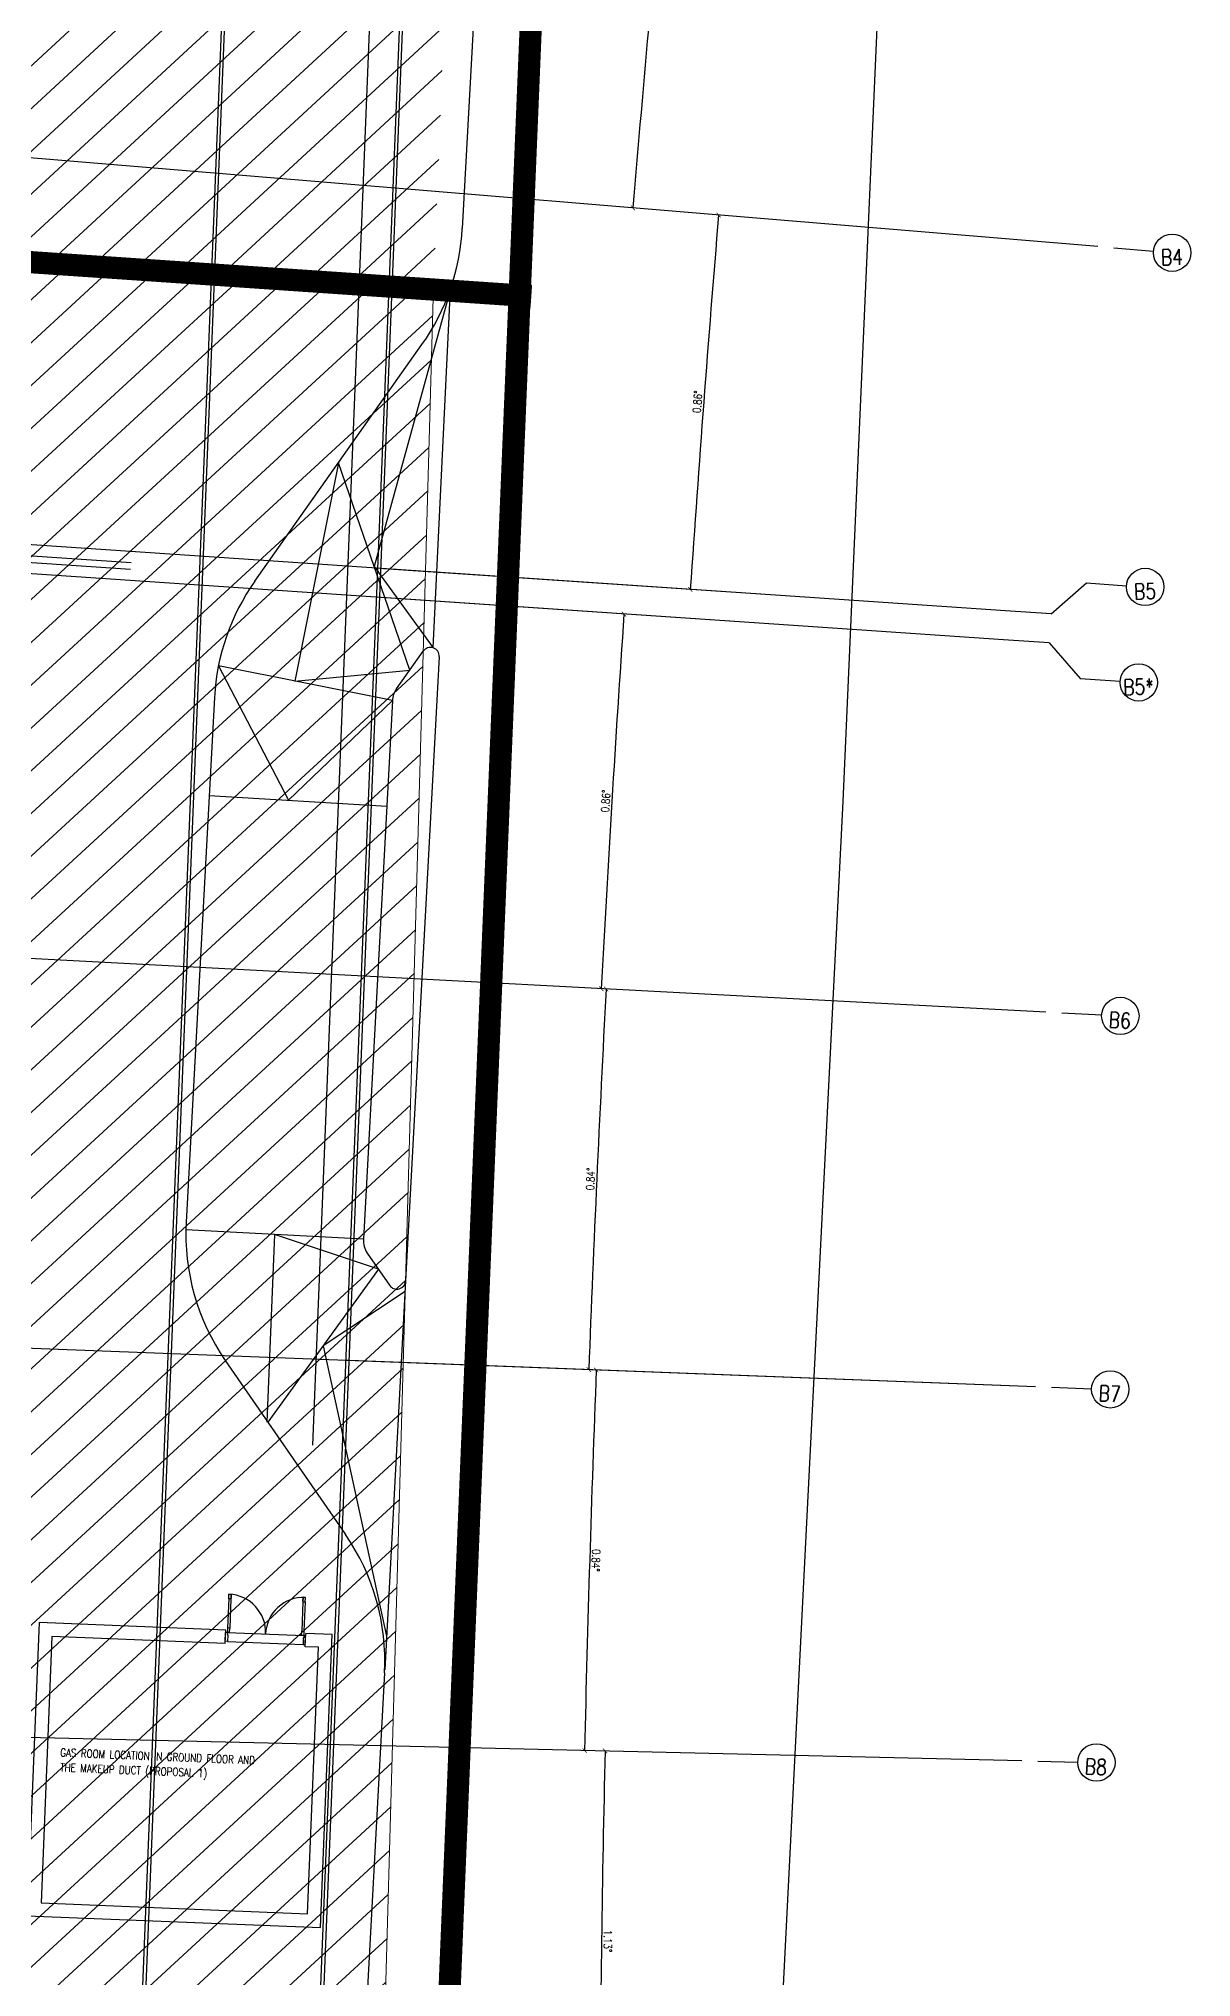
# Model space of a CAD drawing. Extents: x -678889171 to 586587, y -792238163 to 335485.
# Drawn here: x -678706519 to -678680599, y -792040063 to -791996453 of the extents above; entities that cross this region are included whole.
import ezdxf
from ezdxf.enums import TextEntityAlignment as Align

# ---------------------------------------------------------------- set-up
doc = ezdxf.new("R2010")
doc.units = 0
doc.header["$MEASUREMENT"] = 0
doc.layers.get('0').update_dxf_attribs({"color": 8})
for name, color, linetype in [('A-FLOR-PATT', 252, 'Continuous'), ('A-SITE-PATT', 252, 'Continuous'), ('A-WALL', 252, 'Continuous'), ('XR-Axis$0$A-GRID-LINE-OUT', 252, 'Continuous')]:
    doc.layers.add(name, color=color, linetype=linetype)
for name, color, linetype, lineweight in [('BASEMENT3 LAYOUT$0$A-TABL-TEXT', 252, 'Continuous', 30), ('BASEMENT3 LAYOUT$0$HATCH1', 252, 'Continuous', 15), ('BASEMENT3 LAYOUT$0$HATCH2', 252, 'Continuous', 15), ('BASEMENT3 LAYOUT$0$HATCH3', 252, 'Continuous', 15)]:
    doc.layers.add(name, color=color, linetype=linetype, lineweight=lineweight)
doc.styles.add('Ground floor Towers$0$$Bas01-Rname$0$EN-SC', font='swissc.ttf')
doc.styles.add('Ground floor Towers$0$$Bas01-Rname$0$EN-SCL', font='swisscl.ttf')
doc.styles.add('Ground floor Towers$0$04-Ground Floor$0$V2-lower ground$0$LEVEL  FOR LICENSE LOWER GR$0$$LG- LEVEL$0$AR-SR', font='sarb.shx')
doc.styles.add('MOD-E-TEXT', font='romans.shx', dxfattribs={"width": 0.8, "height": 1.8})
doc.styles.add('XR-Axis$0$MEDAD-E-TEXT', font='romans.shx', dxfattribs={"width": 0.8, "height": 1.8})
doc.styles.add('XR-Axis$0$MOD-E-TEXT', font='romans.shx', dxfattribs={"width": 0.8, "height": 1.8})

# ---------------------------------------------------------------- blocks, each defined once
blk = doc.blocks.new('A$C61C61320')
at = {"layer": 'BASEMENT3 LAYOUT$0$HATCH2'}
h = blk.add_hatch(dxfattribs=at)
h.set_pattern_fill('JIS_WOOD', color=256, scale=1000, style=0)
h.set_pattern_definition([(45, (-845211.5632561638, -471074.8112416068), (-499.9999991609842, 499.9999991609843), [])])
edge = h.paths.add_edge_path()
edge.add_line((-87728.88771757309, -14436.92520058164), (11085.99286301623, -14077.61977391216))
edge.add_line((11085.9928630162, -14077.61977391216), (11086.00013759563, -61296.12011963065))
edge.add_line((11086.00013759569, -61296.12011963065), (-23868.16462742418, -60220.57708285929))
edge.add_line((-23868.16462742421, -60220.57708285929), (-23388.15647815715, -47455.2645226442))
edge.add_arc((-38984.06513334403, -44366.02445463254), 15898.9235792472, 348.7958745272753, 525.9866040010601)
edge.add_line((-54409.82303213701, -40516.12001080933), (-55179.78612954497, -49076.3717473704))
edge.add_line((-55179.78612954495, -49076.3717473704), (-87616.00626249687, -47227.09333388295))
edge.add_line((-87616.00626249681, -47227.09333388295), (-87728.88771757303, -14436.92520058164))
at = {"layer": 'BASEMENT3 LAYOUT$0$HATCH3'}
h = blk.add_hatch(dxfattribs=at)
h.set_pattern_fill('JIS_WOOD', color=256, scale=1000, style=0)
h.set_pattern_definition([(45, (-845711.5632553247, -468029.5931597503), (-499.9999991609842, 499.9999991609843), [])])
h.paths.add_polyline_path([(11086.00013759569, -61354.85490543771), (12440.74077330553, -169431.9252005816), (-18168.17453308101, -169031.9252005816), (-24087.31416799291, -98540.68329571502), (-23668.41511030192, -60233.84526748693)])
at = {"layer": 'BASEMENT3 LAYOUT$0$A-TABL-TEXT', "const_width": 500}
blk.add_lwpolyline([(-88972.05171104963, 22775.97554144054), (13087.40149203665, 22211.71815820993), (12977.94017466274, -133203.5437077869), (15397.77637988678, -244279.008176838), (7656.957292334409, -250604.5168011433), (-62676.49176812707, -239864.7054035134), (-80695.52998699364, -235653.5139011407), (-118847.6494075342, -234162.0357504327), (-129624.8318891085, -222084.4801378573), (-129624.8318891085, -153058.7582305309), (-104567.4960696057, -152628.6520064768), (-88972.05156734609, -151257.049707202)], close=True, dxfattribs=at)
at = {"layer": 'BASEMENT3 LAYOUT$0$A-TABL-TEXT', "const_width": 500, "elevation": 212772}
blk.add_lwpolyline([(13292.15624613373, -61228.05794782194), (-23867.92079966073, -60211.66026523305), (-23463.29049043171, -42182.9191966572, 0.3384124495391637), (-36329.243561532, -28846.11297907433)], format="xyb", dxfattribs=at)
at = {"layer": 'BASEMENT3 LAYOUT$0$HATCH1'}
blk.add_lwpolyline([(11086.00013759569, -61354.85490543771), (13356.72713802033, -242506.5197902631)], dxfattribs=at)
blk = doc.blocks.new('2')
at = {"layer": 'BASEMENT3 LAYOUT$0$A-TABL-TEXT', "const_width": 500}
blk.add_lwpolyline([(28948.80459054373, 254973.3362460719), (131008.25779363, 254409.0788628413), (130898.7964762561, 98993.81699684449), (133318.6326814801, -12081.64747220662), (125577.8135939278, -18407.15609651199), (55244.36453346629, -7667.34469888208), (37225.32631459972, -3456.153196509345), (-926.7931059408002, -1964.675045801327), (-11703.97558751516, 10112.88056677405), (-11703.97558751516, 79138.60247410042), (13353.36023198767, 79568.70869815454), (28948.80473424727, 80940.3109974293)], close=True, dxfattribs=at)
at = {"layer": 'BASEMENT3 LAYOUT$0$A-TABL-TEXT', "const_width": 500, "elevation": 212772}
blk.add_lwpolyline([(131213.0125477271, 170969.3027568094), (94052.93550193263, 171985.7004393983), (94457.56581116165, 190014.4415079741, 0.3384124495391637), (81591.61274006136, 203351.247725557)], format="xyb", dxfattribs=at)
at = {"layer": 'BASEMENT3 LAYOUT$0$HATCH1'}
blk.add_lwpolyline([(129006.8564391891, 170842.5057991936), (131277.5834396137, -10309.15908563172)], dxfattribs=at)
blk = doc.blocks.new('XR-Axis$0$_ArchTick')
at = {"const_width": 0.15}
blk.add_lwpolyline([(-0.5, -0.5), (0.5, 0.5)], dxfattribs=at)
blk = doc.blocks.new('*U167')
blk.add_circle((0, 0), 4.2)
at = {"layer": 'XR-Axis$0$A-GRID-LINE-OUT'}
blk.add_line((-13.13226374093751, 1.335533241240346), (-4.178447553934662, 0.4249423949401107), dxfattribs=at)
at = {"style": 'XR-Axis$0$MEDAD-E-TEXT', "width": 0.8, "flags": 4}
for height, p in [(3.5, (-0.0692522248746208, -0.97607523254144)), (1.799999999999999, (-0.0692522248746208, 2.544295698152595))]:
    blk.add_attdef('00', text='', height=height, dxfattribs=at).set_placement(p, align=Align.MIDDLE_CENTER)
blk = doc.blocks.new('*U170')
blk.add_circle((0, 0), 4.2)
at = {"layer": 'XR-Axis$0$A-GRID-LINE-OUT'}
for p, q in [((-19.83495152485635, 9.555872435659582), (-30.0820967166485, 10.59799307086985)), ((-19.83495152485635, 9.555872435659582), (-13.13226374093751, 1.335533241240346)), ((-13.13226374093751, 1.335533241240346), (-4.178447553934662, 0.4249423949401107))]:
    blk.add_line(p, q, dxfattribs=at)
at = {"style": 'XR-Axis$0$MEDAD-E-TEXT', "width": 0.8, "flags": 4}
for height, p in [(3.5, (-0.0692522248746208, -0.97607523254144)), (1.799999999999999, (-0.0692522248746208, 2.544295698152595))]:
    blk.add_attdef('00', text='', height=height, dxfattribs=at).set_placement(p, align=Align.MIDDLE_CENTER)
blk = doc.blocks.new('*U171')
blk.add_circle((8.881784197001252e-16, 3.497202527569243e-15), 4.2)
at = {"layer": 'XR-Axis$0$A-GRID-LINE-OUT'}
for p, q in [((-21.35260293535675, -5.367154542678493), (-13.13226374093751, 1.33553324124035)), ((-13.13226374093751, 1.33553324124035), (-4.178447553934661, 0.4249423949401132)), ((-21.35260293535675, -5.367154542678493), (-31.5997481271489, -4.325033907468224))]:
    blk.add_line(p, q, dxfattribs=at)
at = {"style": 'XR-Axis$0$MEDAD-E-TEXT', "width": 0.8, "flags": 4}
for height, p in [(3.5, (-0.0692522248746208, -0.97607523254144)), (1.799999999999999, (-0.0692522248746208, 2.544295698152595))]:
    blk.add_attdef('00', text='', height=height, dxfattribs=at).set_placement(p, align=Align.MIDDLE_CENTER)
blk = doc.blocks.new('*U162')
blk.add_circle((0, 0), 4.2)
at = {"layer": 'XR-Axis$0$A-GRID-LINE-OUT'}
blk.add_line((-13.2, 1.178600395015101e-13), (-4.2, 3.802696312556877e-14), dxfattribs=at)
at = {"style": 'XR-Axis$0$MEDAD-E-TEXT', "width": 0.8, "flags": 4}
for height, p in [(3.5, (-0.0692522248746208, -0.97607523254144)), (1.799999999999999, (-0.0692522248746208, 2.544295698152595))]:
    blk.add_attdef('00', text='', height=height, dxfattribs=at).set_placement(p, align=Align.MIDDLE_CENTER)
blk = doc.blocks.new('*U168')
blk.add_circle((0, 0), 4.2)
at = {"layer": 'XR-Axis$0$A-GRID-LINE-OUT'}
blk.add_line((-13.19836544438072, -0.2077248097289018), (-4.199479914121139, -0.06609425764101368), dxfattribs=at)
at = {"style": 'XR-Axis$0$MEDAD-E-TEXT', "width": 0.8, "flags": 4}
for height, p in [(3.5, (-0.0692522248746208, -0.97607523254144)), (1.799999999999999, (-0.0692522248746208, 2.544295698152595))]:
    blk.add_attdef('00', text='', height=height, dxfattribs=at).set_placement(p, align=Align.MIDDLE_CENTER)
blk = doc.blocks.new('*U169')
blk.add_circle((0, 0), 4.2)
at = {"layer": 'XR-Axis$0$A-GRID-LINE-OUT'}
blk.add_line((-13.19354183600333, -0.4128605353261038), (-4.197945129637425, -0.131364715785578), dxfattribs=at)
at = {"style": 'XR-Axis$0$MEDAD-E-TEXT', "width": 0.8, "flags": 4}
for height, p in [(3.5, (-0.0692522248746208, -0.97607523254144)), (1.799999999999999, (-0.0692522248746208, 2.544295698152595))]:
    blk.add_attdef('00', text='', height=height, dxfattribs=at).set_placement(p, align=Align.MIDDLE_CENTER)
blk = doc.blocks.new('GR')
at = {"layer": 'A-FLOR-PATT'}
for p, q in [((97248.38596166918, 160104.3112778504), (97204.30448264358, 258993.7238910844)), ((97867.46118741872, 253926.1236963508), (97988.3910691227, -858.8572207217067)), ((97925.38820132322, 254155.0155224098), (98088.60304129496, -906.4284806062933)), ((93925.82694351109, 253468.0982075394), (94085.65867057705, 3693.56110051967)), ((93867.77980905012, 253253.876272934), (93986.20065903949, 3755.128903121513)), ((108578.8298432177, 175057.123927883), (108728.9566011393, 220879.3966994462)), ((99760.63986060984, 207549.7138075192), (99497.80706506781, 187594.6796318634)), ((113795, 187765), (33653.03965827078, 191153.1554926011)), ((99284.13128927074, 186213.0318599285), (97823.3273639686, 179913.3380281398)), ((99228.60234434756, 178137.27545356), (99284.13128927074, 186213.0318599285)), ((95157.04190703967, 179474.0279575491), (98696.27393180048, 184944.5557544684)), ((96926.65791942007, 182209.2918560087), (96147.49497170644, 177263.3636560591)), ((98719.99680851711, 177617.3842002709), (96926.65791942007, 182209.2918560087)), ((106874.8408067953, 179631.7983974313), (33289.12760127243, 181633.8713096758)), ((106856.9589108514, 178979.7248944304), (33269.81960558624, 180984.3580870469)), ((92355, 179625), (64786.02556296776, 180374.9721011162)), ((92360, 179775), (64790, 180525)), ((97823.3273639686, 179913.3380281398), (99228.60234434756, 178137.27545356)), ((106874.8271725564, 179631.2972742249), (98035, 179870)), ((112052.7935920759, 179491.3352403089), (106874.6984773815, 179631.80225842)), ((106856.9589108514, 178979.7248944304), (98015.01617540498, 179220.5937753521)), ((112035.050674564, 178838.7901629259), (106856.9555598695, 178979.2571810371)), ((98437.21253435084, 177180.2895928715), (99002.78108268339, 178054.4788076703)), ((99370.68506548756, 177943.2058084744), (99185.55521762442, 163887.6065693309)), ((98357.0592210241, 176915.277205132), (94415.9878280052, 177536.1387865366)), ((94415.9878280052, 177536.1387865366), (96114.73342220268, 174578.641956364)), ((96147.49497170644, 177263.3636560591), (98719.99680851711, 177617.3842002709)), ((94355.50877377238, 176823.9040801541), (94199.80851555032, 165002.6853179659)), ((96114.73342220268, 174578.641956364), (98357.0592210241, 176915.277205132)), ((98357.0592210241, 176915.277205132), (98197.21309253245, 164779.2918524684)), ((108237.9474657966, 139520.185973052), (108578.8298432177, 175057.123927883)), ((94326.37718745082, 174612.1488863663), (98325.73717930767, 174537.2162344163)), ((113325, 170505), (33067.9679860475, 171485.5561112404)), ((98197.21309253245, 164779.2918524684), (94197.5600111845, 164831.9722934696)), ((98561.66834567738, 164121.0780107105), (96197.38655185848, 164805.632072969)), ((96197.38655185848, 164805.632072969), (96197.38655185846, 160581.2364190035)), ((98297.59429919867, 164472.1415349838), (98825.74239215607, 163770.0144864371)), ((98561.66834567738, 164121.0780107105), (96219.0653813606, 160581.2364190035)), ((99182.30216571828, 163640.6253589856), (97390.36686351898, 162351.157214857)), ((99185.55521762438, 163887.6065693309), (99070.08842561652, 155121.0301764624)), ((97390.36686351898, 162351.157214857), (99080.09776008954, 155880.9681099034)), ((113440, 162080), (33017.03360092768, 161882.0966683505)), ((95203.6205822126, 161931.1821431193), (98065.40902471059, 158126.6828000573)), ((113440, 162080), (97810, 162040)), ((95500.6753389418, 156578.0157033915, -0.0001214381457761948), (95500.6753389418, 156678.0157033915, -0.0001214381457761948)), ((95500.6753389418, 156678.0157033915, -0.0001214381457761948), (95550.6753389418, 156678.0157033915, -0.0001214381457761948)), ((95550.6753389418, 156578.0157033915, -0.0001214381457761948), (95500.6753389418, 156578.0157033915, -0.0001214381457761948)), ((95500.6753389418, 156578.0157033915, -0.0001214381457761948), (95500.6753389418, 155918.0157033915, -0.0001214381457761948)), ((95550.6753389418, 156678.0157033915, -0.0001214381457761948), (95550.6753389418, 156591.0157033915, -0.0001214381457761948)), ((95550.6753389418, 156591.0157033915, -0.0001214381457761948), (95550.6753389418, 156678.0157033915, -0.0001214381457761948)), ((95550.6753389418, 156678.0157033915, -0.0001214381457761948), (95550.6753389418, 156578.0157033915, -0.0001214381457761948)), ((95550.6753389418, 156578.0157033915, -0.0001214381457761948), (95550.6753389418, 155918.0157033915, -0.0001214381457761948)), ((97220.6753389418, 156678.0157033915, -0.0001214381457761948), (97170.6753389418, 156678.0157033915, -0.0001214381457761948)), ((97170.6753389418, 156678.0157033915, -0.0001214381457761948), (97170.6753389418, 156591.0157033915, -0.0001214381457761948)), ((97170.6753389418, 156591.0157033915, -0.0001214381457761948), (97170.6753389418, 156678.0157033915, -0.0001214381457761948)), ((97170.6753389418, 156678.0157033915, -0.0001214381457761948), (97170.6753389418, 156578.0157033915, -0.0001214381457761948)), ((97170.6753389418, 156578.0157033915, -0.0001214381457761948), (97220.6753389418, 156578.0157033915, -0.0001214381457761948)), ((97170.6753389418, 156578.0157033915, -0.0001214381457761948), (97170.6753389418, 155918.0157033915, -0.0001214381457761948)), ((97220.6753389418, 156578.0157033915, -0.0001214381457761948), (97220.6753389418, 156678.0157033915, -0.0001214381457761948)), ((97220.6753389418, 156578.0157033915, -0.0001214381457761948), (97220.6753389418, 155918.0157033915, -0.0001214381457761948)), ((95460.67533894179, 155868.0157033915, -0.0001214381457761948), (91260.67533894179, 155868.0157033915, -0.0001214381457761948)), ((91260.67533894179, 155868.0157033915, -0.0001214381457761948), (91260.67533894179, 149268.0157033915, -0.0001214381457761948)), ((95460.67533894179, 155568.0157033915, -0.0001214381457761948), (95460.67533894179, 155868.0157033915, -0.0001214381457761948)), ((95460.6753389418, 155618.0157033915, -0.0001214381457761948), (95460.6753389418, 155818.0157033915, -0.0001214381457761948)), ((95500.6753389418, 155818.0157033915, -0.0001214381457761948), (95460.6753389418, 155818.0157033915, -0.0001214381457761948)), ((95550.6753389418, 155918.0157033915, -0.0001214381457761948), (95500.6753389418, 155918.0157033915, -0.0001214381457761948)), ((95500.6753389418, 155918.0157033915, -0.0001214381457761948), (95500.6753389418, 155818.0157033915, -0.0001214381457761948)), ((95500.6753389418, 155818.0157033915, -0.0001214381457761948), (95500.6753389418, 155768.0157033915, -0.0001214381457761948)), ((95500.6753389418, 155818.0157033915, -0.0001214381457761948), (95550.6753389418, 155818.0157033915, -0.0001214381457761948)), ((95500.6753389418, 155818.0157033915, -0.0001214381457761948), (97220.6753389418, 155818.0157033915, -0.0001214381457761948)), ((95500.6753389418, 155768.0157033915, -0.0001214381457761948), (95510.6753389418, 155768.0157033915, -0.0001214381457761948)), ((95510.6753389418, 155768.0157033915, -0.0001214381457761948), (95510.67533894182, 155618.0157033915, -0.0001214381457761948)), ((95550.6753389418, 155905.0157033915, -0.0001214381457761948), (95550.6753389418, 155918.0157033915, -0.0001214381457761948)), ((95550.6753389418, 155818.0157033915, -0.0001214381457761948), (95550.6753389418, 155905.0157033915, -0.0001214381457761948)), ((97170.6753389418, 155918.0157033915, -0.0001214381457761948), (97220.6753389418, 155918.0157033915, -0.0001214381457761948)), ((97170.6753389418, 155905.0157033915, -0.0001214381457761948), (97170.6753389418, 155918.0157033915, -0.0001214381457761948)), ((97170.6753389418, 155818.0157033915, -0.0001214381457761948), (97170.6753389418, 155905.0157033915, -0.0001214381457761948)), ((97220.6753389418, 155818.0157033915, -0.0001214381457761948), (97170.6753389418, 155818.0157033915, -0.0001214381457761948)), ((97210.67533894179, 155768.0157033915, -0.0001214381457761948), (97210.67533894179, 155618.0157033915, -0.0001214381457761948)), ((97220.67533894179, 155768.0157033915, -0.0001214381457761948), (97210.67533894179, 155768.0157033915, -0.0001214381457761948)), ((97220.6753389418, 155918.0157033915, -0.0001214381457761948), (97220.6753389418, 155818.0157033915, -0.0001214381457761948)), ((97220.67533894179, 155818.0157033915, -0.0001214381457761948), (97220.67533894179, 155768.0157033915, -0.0001214381457761948)), ((97220.67533894179, 155818.0157033915, -0.0001214381457761948), (97260.67533894179, 155818.0157033915, -0.0001214381457761948)), ((97260.67533894179, 155568.0157033915, -0.0001214381457761948), (97260.67533894179, 155868.0157033915, -0.0001214381457761948)), ((97860.67533894179, 155868.0157033915, -0.0001214381457761948), (97260.67533894179, 155868.0157033915, -0.0001214381457761948)), ((97260.6753389418, 155618.0157033915, -0.0001214381457761948), (97260.67533894179, 155818.0157033915, -0.0001214381457761948)), ((97860.67533894179, 149268.0157033915, -0.0001214381457761948), (97860.67533894179, 155868.0157033915, -0.0001214381457761948)), ((95460.67533894179, 155568.0157033915, -0.0001214381457761948), (91560.67533894179, 155568.0157033915, -0.0001214381457761948)), ((91560.67533894179, 155568.0157033915, -0.0001214381457761948), (91560.67533894179, 149568.0157033915, -0.0001214381457761948)), ((95510.67533894182, 155618.0157033915, -0.0001214381457761948), (95460.6753389418, 155618.0157033915, -0.0001214381457761948)), ((95510.67533894182, 155618.0157033915, -0.0001214381457761948), (97210.67533894179, 155618.0157033915, -0.0001214381457761948)), ((97210.67533894179, 155618.0157033915, -0.0001214381457761948), (97260.6753389418, 155618.0157033915, -0.0001214381457761948)), ((97560.67533894179, 155568.0157033915, -0.0001214381457761948), (97260.67533894179, 155568.0157033915, -0.0001214381457761948)), ((97560.67533894179, 149568.0157033915, -0.0001214381457761948), (97560.67533894179, 155568.0157033915, -0.0001214381457761948)), ((99069.22109137292, 155055.1796252108), (98503.16598102334, 112078.6209007308)), ((113470, 153660), (33119.96800895559, 152282.5142517569)), ((91260.67533894179, 149268.0157033915, -0.0001214381457761948), (97860.67533894179, 149268.0157033915, -0.0001214381457761948)), ((91560.67533894179, 149568.0157033915, -0.0001214381457761948), (97560.67533894179, 149568.0157033915, -0.0001214381457761948))]:
    blk.add_line(p, q, dxfattribs=at)
for centre, radius, start, end in [((687457.6315433222, 163499.1463224945), 607150.2507543757, 171.117562181745, 188.0887984813754), ((687457.6315433218, 163499.1463224948), 599650.2507543752, 171.0076615978963, 188.0887984813754), ((685375.5485258771, 163600.3331177061), 582582.527786675, 176.7325746233516, 177.5791523412917), ((665999.4820683488, 164419.4935888642), 561255.5347630497, 177.5791523412916, 178.4415176355265), ((94498.24071338287, 187660.530183115), 5000, 327.098605448566, 359.2453864510157), ((99355.07512545728, 176758.0535289025), 5000, 147.098605448566, 179.2453864510157), ((665678.9177944063, 163756.5071132115), 562405.499186949, 178.4395558367207, 179.3000123461431), ((99170.70241142009, 177945.8398305245), 200, 359.2453864510157, 147.0986054485658), ((98857.0158561926, 176908.6921500068), 500, 147.0986054485659, 179.2453864510157), ((687313.8517817415, 163492.1780419115), 583932.9611481773, 179.3000123461431, 180.1409920980942), ((99199.37486723522, 164936.8347667143), 5000, 179.2453864510158, 216.9509084947687), ((98697.16972770094, 164772.7067973432), 500, 179.2453864510158, 216.9509084947683), ((98985.57256355698, 163890.2405913809), 200, 216.9509084947687, 359.2453864510158), ((686935.8879401048, 163491.2479555588), 583387.4225968921, 180.1409920980942, 180.9821575317814), ((94069.65473968796, 155121.0301764624), 5000, 359.2453864510157, 36.95090849476879), ((95500.6753389418, 155818.0157033915, -0.0001214381457761948), 860, 0, 90), ((97220.6753389418, 155818.0157033915, -0.0001214381457761948), 860, 90, 180), ((536678.0229962342, 160915.2929448046), 432644.6993464172, 180.9821575317814, 182.1145743607659)]:
    blk.add_arc(centre, radius, start, end, dxfattribs=at)
for p, xscale, yscale, zscale, rotation in [((103312.9598731265, 188208.1484041328), 100, 100, 100, 267.5791523412917), ((105244.852675331, 188126.4739207417), 100, 100, 100, 87.57915234129165), ((104951.5640530269, 179684.1256784174), 99.99999999999999, 99.99999999999999, 99.99999999999999, 268.4415176355264), ((103481.9848032061, 179071.664670651), 100, 100, 100, 88.43955583672071), ((103315.3896402892, 170627.2943879566), 99.99999999999999, 99.99999999999999, 99.99999999999999, 269.3000123461431), ((103424.4682115206, 170625.9616990083), 100, 100, 100, 89.3000123461431), ((103382.658612382, 162055.2510824054), 100, 100, 100, 270.1409920980942), ((103550.2316702987, 162055.6634430524), 100, 100, 100, 90.14099209809419), ((103634.1757328882, 153491.3789377), 100, 100, 100, 270.9821575317814), ((104096.8871486786, 153499.3114595048), 100, 100, 100, 90.98215753178143)]:
    blk.add_blockref('XR-Axis$0$_ArchTick', p, dxfattribs=dict(at, xscale=xscale, yscale=yscale, zscale=zscale, rotation=rotation))
ref = blk.add_blockref('*U167', (115473.5169580534, 187694.4250644552), dxfattribs=dict(at, xscale=99.99999999999999, yscale=99.99999999999999, zscale=99.99999999999999, rotation=3.399292374067572))
ref.add_attrib('00', 'B4', dxfattribs={"layer": '0', "height": 352.9999999999999, "rotation": 3.399292374063787, "style": 'XR-Axis$0$MEDAD-E-TEXT', "width": 0.7999999999999999}).set_placement((115472.3914649445, 187596.5786512988), align=Align.MIDDLE_CENTER)
ref = blk.add_blockref('*U171', (115171.8690203568, 180157.5697873968), dxfattribs=dict(at, xscale=100, yscale=100, zscale=100, rotation=4.263583849910273))
ref.add_attrib('00', 'B5', dxfattribs={"layer": '0', "height": 352.9999999999999, "rotation": 4.263583849903544, "style": 'XR-Axis$0$MEDAD-E-TEXT', "width": 0.7999999999999999}).set_placement((115172.2195862368, 180059.7175293449), align=Align.MIDDLE_CENTER)
ref = blk.add_blockref('*U170', (115113.6514001399, 178004.8047945079), dxfattribs=dict(at, xscale=99.99999999999999, yscale=99.99999999999999, zscale=99.99999999999999, rotation=4.249430076851231))
ref.add_attrib('00', 'B5*', dxfattribs={"layer": '0', "height": 352.9999999999999, "rotation": 4.249430076850976, "style": 'XR-Axis$0$MEDAD-E-TEXT', "width": 0.7999999999999999}).set_placement((115113.9777935718, 177906.9524528413), align=Align.MIDDLE_CENTER)
ref = blk.add_blockref('*U162', (115004.9003336355, 170491.7005723727), dxfattribs=dict(at, xscale=99.99999999999991, yscale=99.99999999999991, zscale=99.99999999999991, rotation=359.3758924376129))
ref.add_attrib('00', 'B6', dxfattribs={"layer": '0', "height": 352.9999999999999, "rotation": 359.3758924376176, "style": 'XR-Axis$0$MEDAD-E-TEXT', "width": 0.7999999999999999}).set_placement((114996.9123304362, 170394.1742728059), align=Align.MIDDLE_CENTER)
ref = blk.add_blockref('*U168', (115119.832673948, 162088.1385952615), dxfattribs=dict(at, xscale=99.99999999999991, yscale=99.99999999999991, zscale=99.99999999999991, rotation=359.3758924376129))
ref.add_attrib('00', 'B7', dxfattribs={"layer": '0', "height": 352.9999999999999, "rotation": 359.3758924376176, "style": 'XR-Axis$0$MEDAD-E-TEXT', "width": 0.7999999999999999}).set_placement((115111.8446707486, 161990.6122956947), align=Align.MIDDLE_CENTER)
ref = blk.add_blockref('*U169', (115149.6387268111, 153688.578506629), dxfattribs=dict(at, xscale=99.99999999999997, yscale=99.99999999999997, zscale=99.99999999999997, rotation=359.1824115446639))
ref.add_attrib('00', 'B8', dxfattribs={"layer": '0', "height": 352.9999999999999, "rotation": 359.182411544668, "style": 'XR-Axis$0$MEDAD-E-TEXT', "width": 0.7999999999999999}).set_placement((115141.3214353065, 153591.0797375889), align=Align.MIDDLE_CENTER)
at = {"layer": 'A-FLOR-PATT', "style": 'MOD-E-TEXT', "width": 0.8}
for s, p in [('GAS ROOM LOCATION IN GROUND FLOOR AND', (91854.82800024321, 152878.2697810962)), ('THE MAKEUP DUCT (PROPOSAL 1)', (91868.5422859575, 152543.9840668105))]:
    blk.add_text(s, height=180, dxfattribs=at).set_placement(p)
at = {"layer": 'A-FLOR-PATT', "char_height": 180, "attachment_point": 5, "style": 'XR-Axis$0$MOD-E-TEXT'}
for s, insert, rotation in [('\\A1;0.86°', (104942.4093514359, 183910.7122839372), 88.010334988409), ('\\A1;0.86°', (103242.8624022891, 174852.5537267058), 88.86978409143197), ('\\A1;0.84°', (103247.8400397865, 166341.366039709), 89.7205022221187), ('\\A1;0.84°', (103716.4802599724, 157774.7393048828), 270.5615748149378), ('\\A1;1.13°', (104331.2433685579, 149228.6722907303), 271.54836594627363)]:
    blk.add_mtext(s, dxfattribs=dict(at, insert=insert, rotation=rotation))
at = {"layer": 'A-FLOR-PATT', "style": 'Ground floor Towers$0$04-Ground Floor$0$V2-lower ground$0$LEVEL  FOR LICENSE LOWER GR$0$$LG- LEVEL$0$AR-SR', "flags": 12}
for tag, p in [('L', (30296.07288644527, 72859.53473235783)), ('P', (30237.50458115668, 72203.99769414036))]:
    blk.add_attdef(tag, text='', height=500, dxfattribs=at).set_placement(p, align=Align.RIGHT)
at = {"layer": 'A-FLOR-PATT'}
for tag, p, height, style in [('N', (85492.25876324323, 56633.4995742733), 250, 'Ground floor Towers$0$$Bas01-Rname$0$EN-SC'), ('N', (89389.48149106537, 56633.4995742733), 250, 'Ground floor Towers$0$$Bas01-Rname$0$EN-SC'), ('N', (94597.61363499537, 56633.4995742733), 250, 'Ground floor Towers$0$$Bas01-Rname$0$EN-SC'), ('AN', (85922.66280553787, 56313.08159666645), 200, 'Ground floor Towers$0$$Bas01-Rname$0$EN-SCL'), ('AN', (89819.88553336001, 56313.08159666645), 200, 'Ground floor Towers$0$$Bas01-Rname$0$EN-SCL'), ('AN', (95028.01767729002, 56313.08159666645), 200, 'Ground floor Towers$0$$Bas01-Rname$0$EN-SCL'), ('SN', (85299.47460008037, 56025.08594095582), 200, 'Ground floor Towers$0$$Bas01-Rname$0$EN-SCL'), ('F', (85927.04975899268, 56008.67972904726), 200, 'Ground floor Towers$0$$Bas01-Rname$0$EN-SCL'), ('SN', (89196.69732790251, 56025.08594095582), 200, 'Ground floor Towers$0$$Bas01-Rname$0$EN-SCL'), ('F', (89824.27248681482, 56008.67972904726), 200, 'Ground floor Towers$0$$Bas01-Rname$0$EN-SCL'), ('SN', (94404.82947183252, 56025.08594095582), 200, 'Ground floor Towers$0$$Bas01-Rname$0$EN-SCL'), ('F', (95032.40463074483, 56008.67972904726), 200, 'Ground floor Towers$0$$Bas01-Rname$0$EN-SCL')]:
    blk.add_attdef(tag, p, '', height=height, dxfattribs=dict(at, style=style))
at = {"layer": 'A-FLOR-PATT', "style": 'Ground floor Towers$0$$Bas01-Rname$0$EN-SCL', "width": 0.8}
for p in [(85305.16036184286, 56295.1433535593), (89202.383089665, 56295.1433535593), (94410.51523359501, 56295.1433535593)]:
    blk.add_attdef('FN', p, '', height=250, dxfattribs=at)

msp = doc.modelspace()

# ---------------------------------------------------------------- block references
at = {"layer": 'A-SITE-PATT', "rotation": 357.6731745000001}
for name, p in [('2', (-678833487.1858103, -792167746.3685482, -212772)), ('A$C61C61320', (-678706236.4347705, -791940527.995869, -212772))]:
    msp.add_blockref(name, p, dxfattribs=at)

# ---------------------------------------------------------------- next in the draw order: block references
at = {"layer": 'A-WALL', "rotation": 357.6731745000001}
msp.add_blockref('GR', (-678804025.0995113, -792184118.4910543, -212772), dxfattribs=at)

doc.saveas('drawing.dxf')
